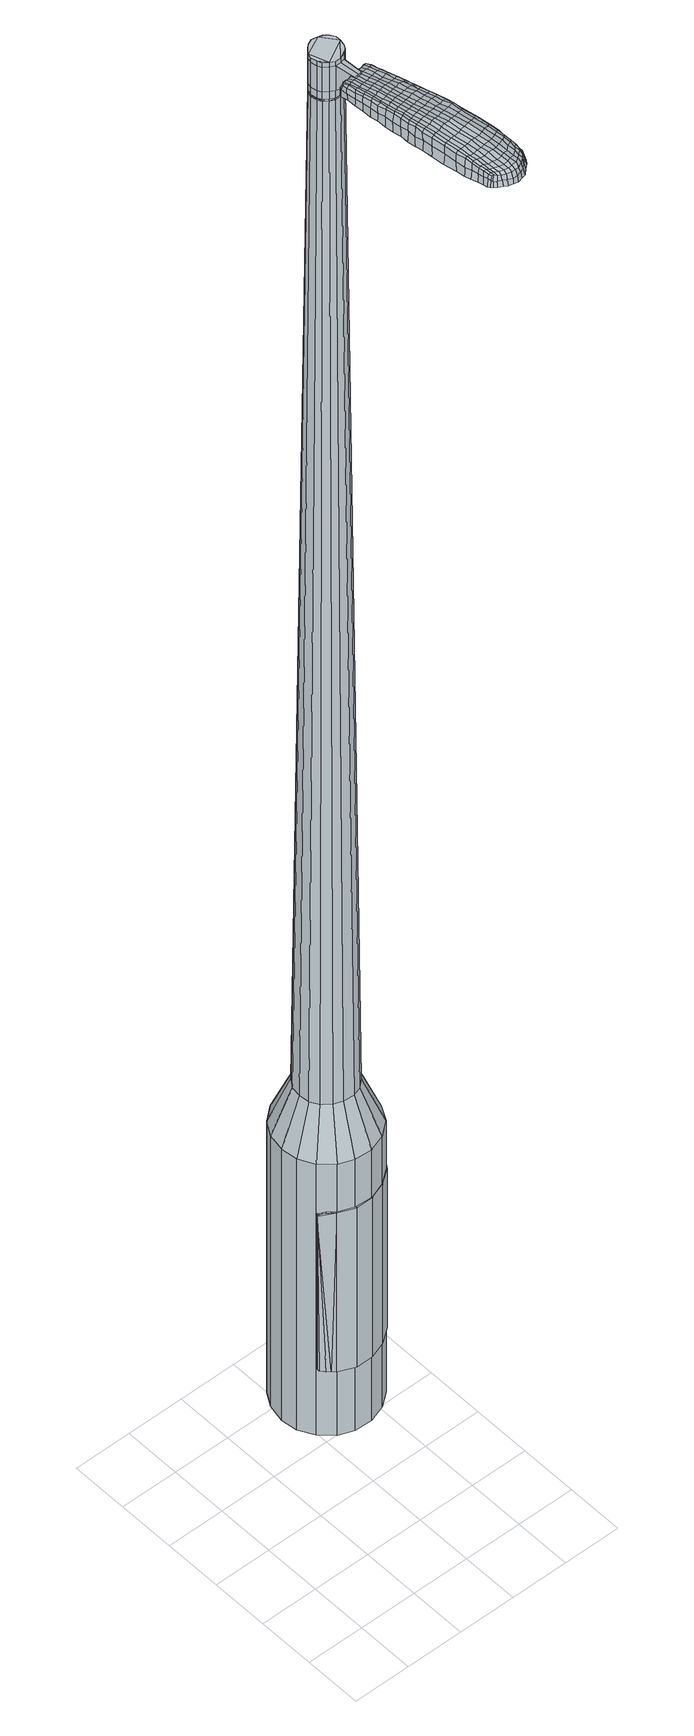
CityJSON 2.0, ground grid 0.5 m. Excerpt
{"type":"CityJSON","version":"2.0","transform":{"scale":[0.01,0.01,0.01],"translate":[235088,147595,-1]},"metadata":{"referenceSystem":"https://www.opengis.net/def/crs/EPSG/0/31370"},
"CityObjects":{
"object1":{"type":"GenericCityObject","attributes":{"cluster":339,"mean_distance_to_centroid":0.312,"new_centroid_x":235089.3,"new_centroid_y":147596.88,"mean_distance_to_camera":18.47,"H1":12.06,"H2":12.38,"Z_final":115.17,"cluster2":-1,"proj_x":235085.76,"proj_y":147597.4,"id_line":88326,"bearing_l":8.38,"distance":3.58,"orientation":"right","G_obj":278.38},"geometry":[{"type":"MultiSurface","lod":"2","boundaries":[[[0,1,2,3]],[[1,4,5,2]],[[4,6,7,5]],[[6,8,9,7]],[[8,10,11,9]],[[10,12,13,11]],[[12,14,15,13]],[[14,16,17,15]],[[16,18,19,17]],[[18,20,21,19]],[[20,22,23,21]],[[22,24,25,23]],[[24,26,27,25]],[[26,28,29,27]],[[28,30,31,29]],[[30,32,33,31]],[[32,34,35,33]],[[34,0,3,35]],[[36,37,38,39]],[[38,40,41,42]],[[41,43,42]],[[42,44,45,46]],[[45,47,46]],[[46,48,49,50]],[[49,51,50]],[[42,46,50,38]],[[50,52,39,38]],[[53,36,39]],[[2,5,7,35]],[[7,9,11,15]],[[11,13,15]],[[15,17,19,23]],[[19,21,23]],[[23,25,27,31]],[[27,29,31]],[[15,23,31,7]],[[31,33,35,7]],[[3,2,35]],[[1,0,54,55]],[[0,34,56,54]],[[34,32,57,56]],[[32,30,58,57]],[[30,28,59,58]],[[28,26,60,59]],[[26,24,61,60]],[[24,22,62,61]],[[22,20,63,62]],[[20,18,64,63]],[[18,16,65,64]],[[16,14,66,65]],[[14,12,67,66]],[[12,10,68,67]],[[10,8,69,68]],[[8,6,70,69]],[[6,4,71,70]],[[4,1,55,71]],[[55,54,72,73]],[[54,56,74,72]],[[56,57,75,74]],[[57,58,76,75]],[[58,59,77,76]],[[59,60,78,77]],[[60,61,79,78]],[[61,62,80,79]],[[62,63,81,80]],[[63,64,82,81]],[[64,65,83,82]],[[65,66,84,83]],[[66,67,85,84]],[[67,68,86,85]],[[68,69,87,86]],[[69,70,88,87]],[[70,71,89,88]],[[71,55,73,89]],[[90,91,92,93]],[[94,95,91,90]],[[96,97,95,94]],[[98,99,97,96]],[[77,100,99,98]],[[101,102,100,77]],[[103,104,102,101]],[[105,106,104,103]],[[107,108,106,105]],[[109,110,108,107]],[[111,112,110,109]],[[84,113,112,111]],[[114,115,113,84]],[[116,117,115,114]],[[118,119,117,116]],[[120,121,119,118]],[[89,122,121,120]],[[93,92,122,89]],[[123,124,125,126]],[[127,123,126,128]],[[129,127,128,130]],[[131,129,130,132]],[[133,131,132,134]],[[135,133,134,136]],[[137,135,136,138]],[[139,137,138,140]],[[141,139,140,142]],[[143,141,142,144]],[[145,143,144,146]],[[147,145,146,148]],[[149,147,148,150]],[[151,149,150,152]],[[153,151,152,154]],[[155,153,154,156]],[[73,72,90,93]],[[72,74,94,90]],[[74,75,96,94]],[[75,76,98,96]],[[76,77,98]],[[78,101,77]],[[78,79,103,101]],[[79,80,105,103]],[[80,81,107,105]],[[81,82,109,107]],[[82,83,111,109]],[[83,84,111]],[[85,114,84]],[[85,86,116,114]],[[86,87,118,116]],[[87,88,120,118]],[[88,89,120]],[[73,93,89]],[[157,158,92,91]],[[158,122,92]],[[159,121,122]],[[159,160,119,121]],[[160,161,117,119]],[[161,162,115,117]],[[162,113,115]],[[163,112,113]],[[163,164,110,112]],[[164,165,108,110]],[[165,166,106,108]],[[166,167,104,106]],[[167,168,102,104]],[[168,100,102]],[[169,99,100]],[[169,170,97,99]],[[170,171,95,97]],[[171,157,91,95]],[[39,52,155,172]],[[158,157,173,156]],[[53,39,172,124]],[[157,171,125,173]],[[36,53,124,123]],[[171,170,126,125]],[[37,36,123,127]],[[170,169,128,126]],[[38,37,127,129]],[[169,100,130,128]],[[40,38,129,131]],[[100,168,132,130]],[[41,40,131,133]],[[168,167,134,132]],[[43,41,133,135]],[[167,166,136,134]],[[42,43,135,137]],[[166,165,138,136]],[[44,42,137,139]],[[165,164,140,138]],[[45,44,139,141]],[[164,163,142,140]],[[47,45,141,143]],[[163,113,144,142]],[[46,47,143,145]],[[113,162,146,144]],[[48,46,145,147]],[[162,161,148,146]],[[49,48,147,149]],[[161,160,150,148]],[[51,49,149,151]],[[160,159,152,150]],[[50,51,151,153]],[[159,122,154,152]],[[52,50,153,155]],[[122,158,156,154]],[[155,156,174,175]],[[156,173,176,174]],[[173,125,177,176]],[[125,124,178,177]],[[124,172,179,178]],[[172,155,175,179]],[[180,181,182,183]],[[184,180,183,185]],[[180,184,186,187]],[[181,180,187,188]],[[189,190,191,192]],[[193,189,192,194]],[[189,193,195,196]],[[190,189,196,197]],[[198,199,200,201]],[[202,198,201,203]],[[198,202,204,205]],[[199,198,205,206]],[[207,208,209,210]],[[211,207,210,212]],[[207,211,213,214]],[[208,207,214,215]],[[216,217,218,219]],[[220,216,219,221]],[[216,220,222,223]],[[217,216,223,224]],[[225,226,227,228]],[[229,225,228,230]],[[225,229,231,232]],[[226,225,232,233]],[[234,235,236,237]],[[226,234,237,227]],[[234,226,233,238]],[[235,234,238,239]],[[240,241,242,243]],[[235,240,243,236]],[[240,235,239,244]],[[241,240,244,245]],[[246,184,185,247]],[[241,246,247,242]],[[246,241,245,248]],[[184,246,248,186]],[[249,250,251,252]],[[253,249,252,254]],[[249,253,255,256]],[[250,249,256,257]],[[258,259,260,261]],[[250,258,261,251]],[[258,250,257,262]],[[259,258,262,263]],[[264,265,266,267]],[[259,264,267,260]],[[264,259,263,268]],[[265,264,268,269]],[[270,271,272,273]],[[265,270,273,266]],[[270,265,269,274]],[[271,270,274,275]],[[276,181,188,277]],[[271,276,277,272]],[[276,271,275,278]],[[181,276,278,182]],[[279,280,281,282]],[[283,279,282,284]],[[279,283,285,286]],[[280,279,286,287]],[[288,289,290,291]],[[280,288,291,281]],[[288,280,287,292]],[[289,288,292,293]],[[294,295,296,297]],[[289,294,297,290]],[[294,289,293,298]],[[295,294,298,299]],[[300,193,194,301]],[[295,300,301,296]],[[300,295,299,302]],[[193,300,302,195]],[[303,304,305,306]],[[307,303,306,308]],[[303,307,309,310]],[[304,303,310,311]],[[312,313,314,315]],[[304,312,315,305]],[[312,304,311,316]],[[313,312,316,317]],[[318,319,320,321]],[[313,318,321,314]],[[318,313,317,322]],[[319,318,322,323]],[[324,325,326,327]],[[319,324,327,320]],[[324,319,323,328]],[[325,324,328,329]],[[330,190,197,331]],[[325,330,331,326]],[[330,325,329,332]],[[190,330,332,191]],[[333,219,218,334]],[[335,333,334,336]],[[333,335,337,338]],[[219,333,338,221]],[[339,335,336,340]],[[341,339,340,342]],[[339,341,343,344]],[[335,339,344,337]],[[345,341,342,346]],[[347,345,346,348]],[[345,347,349,350]],[[341,345,350,343]],[[351,347,348,352]],[[353,351,352,354]],[[351,353,355,356]],[[347,351,356,349]],[[357,353,354,358]],[[208,357,358,209]],[[357,208,215,359]],[[353,357,359,355]],[[360,361,206,205]],[[362,360,205,204]],[[360,362,363,364]],[[361,360,364,365]],[[366,367,365,364]],[[368,366,364,363]],[[366,368,369,370]],[[367,366,370,371]],[[372,373,371,370]],[[374,372,370,369]],[[372,374,375,376]],[[373,372,376,377]],[[378,379,377,376]],[[380,378,376,375]],[[378,380,213,211]],[[379,378,211,212]],[[381,382,383,384]],[[283,381,384,285]],[[381,283,284,385]],[[382,381,385,386]],[[387,202,203,388]],[[382,387,388,383]],[[387,382,386,389]],[[202,387,389,204]],[[390,391,392,393]],[[229,390,393,231]],[[390,229,230,394]],[[391,390,394,395]],[[396,397,398,399]],[[391,396,399,392]],[[396,391,395,400]],[[397,396,400,401]],[[402,199,206,403]],[[397,402,403,398]],[[402,397,401,404]],[[199,402,404,200]],[[405,406,407,408]],[[187,405,408,188]],[[405,187,186,409]],[[406,405,409,410]],[[411,412,413,414]],[[406,411,414,407]],[[411,406,410,415]],[[412,411,415,416]],[[417,210,209,418]],[[412,417,418,413]],[[417,412,416,419]],[[210,417,419,212]],[[420,421,422,423]],[[192,420,423,194]],[[420,192,191,424]],[[421,420,424,425]],[[426,214,213,427]],[[421,426,427,422]],[[426,421,425,428]],[[214,426,428,215]],[[429,430,431,432]],[[307,429,432,309]],[[429,307,308,433]],[[430,429,433,434]],[[435,220,221,436]],[[430,435,436,431]],[[435,430,434,437]],[[220,435,437,222]],[[438,439,440,441]],[[253,438,441,255]],[[438,253,254,442]],[[439,438,442,443]],[[444,445,446,447]],[[439,444,447,440]],[[444,439,443,448]],[[445,444,448,449]],[[450,217,224,451]],[[445,450,451,446]],[[450,445,449,452]],[[217,450,452,218]],[[453,454,443,442]],[[252,453,442,254]],[[453,252,251,455]],[[454,453,455,456]],[[457,458,449,448]],[[454,457,448,443]],[[457,454,456,459]],[[458,457,459,460]],[[461,334,218,452]],[[458,461,452,449]],[[461,458,460,462]],[[334,461,462,336]],[[463,464,465,466]],[[310,463,466,311]],[[463,310,309,432]],[[464,463,432,431]],[[467,338,337,468]],[[464,467,468,465]],[[467,464,431,436]],[[338,467,436,221]],[[469,470,456,455]],[[261,469,455,251]],[[469,261,260,471]],[[470,469,471,472]],[[473,474,460,459]],[[470,473,459,456]],[[473,470,472,475]],[[474,473,475,476]],[[477,340,336,462]],[[474,477,462,460]],[[477,474,476,478]],[[340,477,478,342]],[[479,480,481,482]],[[316,479,482,317]],[[479,316,311,466]],[[480,479,466,465]],[[483,344,343,484]],[[480,483,484,481]],[[483,480,465,468]],[[344,483,468,337]],[[485,486,472,471]],[[267,485,471,260]],[[485,267,266,487]],[[486,485,487,488]],[[489,490,476,475]],[[486,489,475,472]],[[489,486,488,491]],[[490,489,491,492]],[[493,346,342,478]],[[490,493,478,476]],[[493,490,492,494]],[[346,493,494,348]],[[495,496,497,498]],[[322,495,498,323]],[[495,322,317,482]],[[496,495,482,481]],[[499,350,349,500]],[[496,499,500,497]],[[499,496,481,484]],[[350,499,484,343]],[[501,502,488,487]],[[273,501,487,266]],[[501,273,272,503]],[[502,501,503,504]],[[505,506,492,491]],[[502,505,491,488]],[[505,502,504,507]],[[506,505,507,508]],[[509,352,348,494]],[[506,509,494,492]],[[509,506,508,510]],[[352,509,510,354]],[[511,512,513,514]],[[328,511,514,329]],[[511,328,323,498]],[[512,511,498,497]],[[515,356,355,516]],[[512,515,516,513]],[[515,512,497,500]],[[356,515,500,349]],[[517,518,504,503]],[[277,517,503,272]],[[517,277,188,408]],[[518,517,408,407]],[[519,520,508,507]],[[518,519,507,504]],[[519,518,407,414]],[[520,519,414,413]],[[521,358,354,510]],[[520,521,510,508]],[[521,520,413,418]],[[358,521,418,209]],[[522,523,425,424]],[[332,522,424,191]],[[522,332,329,514]],[[523,522,514,513]],[[524,359,215,428]],[[523,524,428,425]],[[524,523,513,516]],[[359,524,516,355]],[[525,526,386,385]],[[282,525,385,284]],[[525,282,281,527]],[[526,525,527,528]],[[529,362,204,389]],[[526,529,389,386]],[[529,526,528,530]],[[362,529,530,363]],[[531,532,533,534]],[[232,531,534,233]],[[531,232,231,393]],[[532,531,393,392]],[[535,536,537,538]],[[532,535,538,533]],[[535,532,392,399]],[[536,535,399,398]],[[539,361,365,540]],[[536,539,540,537]],[[539,536,398,403]],[[361,539,403,206]],[[541,542,528,527]],[[291,541,527,281]],[[541,291,290,543]],[[542,541,543,544]],[[545,368,363,530]],[[542,545,530,528]],[[545,542,544,546]],[[368,545,546,369]],[[547,548,549,550]],[[238,547,550,239]],[[547,238,233,534]],[[548,547,534,533]],[[551,552,553,554]],[[548,551,554,549]],[[551,548,533,538]],[[552,551,538,537]],[[555,367,371,556]],[[552,555,556,553]],[[555,552,537,540]],[[367,555,540,365]],[[557,558,544,543]],[[297,557,543,290]],[[557,297,296,559]],[[558,557,559,560]],[[561,374,369,546]],[[558,561,546,544]],[[561,558,560,562]],[[374,561,562,375]],[[563,564,565,566]],[[244,563,566,245]],[[563,244,239,550]],[[564,563,550,549]],[[567,568,569,570]],[[564,567,570,565]],[[567,564,549,554]],[[568,567,554,553]],[[571,373,377,572]],[[568,571,572,569]],[[571,568,553,556]],[[373,571,556,371]],[[573,574,560,559]],[[301,573,559,296]],[[573,301,194,423]],[[574,573,423,422]],[[575,380,375,562]],[[574,575,562,560]],[[575,574,422,427]],[[380,575,427,213]],[[576,577,410,409]],[[248,576,409,186]],[[576,248,245,566]],[[577,576,566,565]],[[578,579,416,415]],[[577,578,415,410]],[[578,577,565,570]],[[579,578,570,569]],[[580,379,212,419]],[[579,580,419,416]],[[580,579,569,572]],[[379,580,572,377]],[[581,582,583,584]],[[584,583,585,586]],[[587,585,583,588]],[[588,583,582,589]],[[590,591,592,593]],[[593,592,594,595]],[[596,594,592,597]],[[597,592,591,598]],[[599,600,601,602]],[[602,601,603,604]],[[605,603,601,606]],[[606,601,600,607]],[[608,609,610,611]],[[611,610,612,613]],[[614,612,610,615]],[[615,610,609,616]],[[617,618,619,620]],[[620,619,621,622]],[[623,621,619,624]],[[624,619,618,625]],[[626,627,628,629]],[[629,628,630,631]],[[632,630,628,633]],[[633,628,627,634]],[[635,636,637,638]],[[638,637,627,626]],[[634,627,637,639]],[[639,637,636,640]],[[641,642,643,644]],[[644,643,636,635]],[[640,636,643,645]],[[645,643,642,646]],[[586,585,647,648]],[[648,647,642,641]],[[646,642,647,649]],[[649,647,585,587]],[[650,651,652,653]],[[653,652,654,655]],[[656,654,652,657]],[[657,652,651,658]],[[659,660,661,662]],[[662,661,651,650]],[[658,651,661,663]],[[663,661,660,664]],[[665,666,667,668]],[[668,667,660,659]],[[664,660,667,669]],[[669,667,666,670]],[[671,672,673,674]],[[674,673,666,665]],[[670,666,673,675]],[[675,673,672,676]],[[589,582,677,678]],[[678,677,672,671]],[[676,672,677,679]],[[679,677,582,581]],[[680,681,682,683]],[[683,682,684,685]],[[686,684,682,687]],[[687,682,681,688]],[[689,690,691,692]],[[692,691,681,680]],[[688,681,691,693]],[[693,691,690,694]],[[695,696,697,698]],[[698,697,690,689]],[[694,690,697,699]],[[699,697,696,700]],[[595,594,701,702]],[[702,701,696,695]],[[700,696,701,703]],[[703,701,594,596]],[[704,705,706,707]],[[707,706,708,709]],[[710,708,706,711]],[[711,706,705,712]],[[713,714,715,716]],[[716,715,705,704]],[[712,705,715,717]],[[717,715,714,718]],[[719,720,721,722]],[[722,721,714,713]],[[718,714,721,723]],[[723,721,720,724]],[[725,726,727,728]],[[728,727,720,719]],[[724,720,727,729]],[[729,727,726,730]],[[598,591,731,732]],[[732,731,726,725]],[[730,726,731,733]],[[733,731,591,590]],[[617,620,734,735]],[[735,734,736,737]],[[738,736,734,178]],[[178,734,620,622]],[[737,736,739,740]],[[740,739,741,742]],[[743,741,739,744]],[[744,739,736,738]],[[742,741,745,746]],[[746,745,747,748]],[[749,747,745,750]],[[750,745,741,743]],[[748,747,751,752]],[[752,751,753,754]],[[755,753,751,756]],[[756,751,747,749]],[[754,753,757,758]],[[758,757,609,608]],[[616,609,757,759]],[[759,757,753,755]],[[607,760,761,606]],[[606,761,762,605]],[[763,762,761,764]],[[764,761,760,765]],[[765,766,767,764]],[[764,767,768,763]],[[769,768,767,770]],[[770,767,766,771]],[[771,772,773,770]],[[770,773,774,769]],[[775,774,773,776]],[[776,773,772,777]],[[777,778,779,776]],[[776,779,780,775]],[[614,780,779,612]],[[612,779,778,613]],[[781,782,783,784]],[[784,783,684,686]],[[685,684,783,785]],[[785,783,782,786]],[[604,603,787,788]],[[788,787,782,781]],[[786,782,787,789]],[[789,787,603,605]],[[790,791,792,793]],[[793,792,630,632]],[[631,630,792,794]],[[794,792,791,795]],[[796,797,798,799]],[[799,798,791,790]],[[795,791,798,800]],[[800,798,797,801]],[[607,600,802,803]],[[803,802,797,796]],[[801,797,802,804]],[[804,802,600,599]],[[805,806,807,808]],[[808,807,588,589]],[[587,588,807,809]],[[809,807,806,810]],[[811,812,813,814]],[[814,813,806,805]],[[810,806,813,815]],[[815,813,812,816]],[[608,611,817,818]],[[818,817,812,811]],[[816,812,817,819]],[[819,817,611,613]],[[820,821,822,823]],[[823,822,593,595]],[[590,593,822,824]],[[824,822,821,825]],[[614,615,826,827]],[[827,826,821,820]],[[825,821,826,828]],[[828,826,615,616]],[[829,830,708,831]],[[831,708,710]],[[709,708,832]],[[832,708,830,833]],[[622,621,834,835]],[[835,834,830,829]],[[833,830,834,836]],[[836,834,621,623]],[[837,838,839]],[[839,838,654,656]],[[655,654,838,840]],[[840,838,837,841]],[[842,843,844,845]],[[845,844,837,839]],[[841,837,844,846]],[[846,844,843,847]],[[625,618,848,849]],[[849,848,843,842]],[[847,843,848,850]],[[850,848,618,617]],[[841,851,840]],[[840,851,653,655]],[[650,653,851,852]],[[847,853,854,846]],[[846,854,851,841]],[[852,851,854,855]],[[855,854,853,856]],[[617,735,857,850]],[[850,857,853,847]],[[856,853,857,858]],[[858,857,735,737]],[[859,860,861,862]],[[862,861,711,712]],[[710,711,861,831]],[[831,861,860,829]],[[738,178,863,864]],[[864,863,860,859]],[[829,860,863,835]],[[835,863,178,622]],[[865,866,852]],[[852,866,662,650]],[[659,662,866,867]],[[867,866,865,868]],[[856,869,870,855]],[[855,870,865,852]],[[868,865,870,871]],[[871,870,869,872]],[[737,740,873,858]],[[858,873,869,856]],[[872,869,873,874]],[[874,873,740,742]],[[875,876,877,878]],[[878,877,717,718]],[[712,717,877,862]],[[862,877,876,859]],[[743,744,879,880]],[[880,879,876,875]],[[859,876,879,864]],[[864,879,744,738]],[[868,881,882,867]],[[867,882,668,659]],[[665,668,882,883]],[[883,882,881,884]],[[872,885,886,871]],[[871,886,881,868]],[[884,881,886,887]],[[887,886,885,888]],[[742,746,889,874]],[[874,889,885,872]],[[888,885,889,890]],[[890,889,746,748]],[[891,892,893,894]],[[894,893,723,724]],[[718,723,893,878]],[[878,893,892,875]],[[749,750,895,896]],[[896,895,892,891]],[[875,892,895,880]],[[880,895,750,743]],[[884,897,898,883]],[[883,898,674,665]],[[671,674,898,899]],[[899,898,897,900]],[[888,901,902,887]],[[887,902,897,884]],[[900,897,902,903]],[[903,902,901,904]],[[748,752,905,890]],[[890,905,901,888]],[[904,901,905,906]],[[906,905,752,754]],[[907,908,909,910]],[[910,909,729,730]],[[724,729,909,894]],[[894,909,908,891]],[[755,756,911,912]],[[912,911,908,907]],[[891,908,911,896]],[[896,911,756,749]],[[900,913,914,899]],[[899,914,678,671]],[[589,678,914,808]],[[808,914,913,805]],[[904,915,916,903]],[[903,916,913,900]],[[805,913,916,814]],[[814,916,915,811]],[[754,758,917,906]],[[906,917,915,904]],[[811,915,917,818]],[[818,917,758,608]],[[825,918,919,824]],[[824,919,733,590]],[[730,733,919,910]],[[910,919,918,907]],[[616,759,920,828]],[[828,920,918,825]],[[907,918,920,912]],[[912,920,759,755]],[[786,921,922,785]],[[785,922,683,685]],[[680,683,922,923]],[[923,922,921,924]],[[605,762,925,789]],[[789,925,921,786]],[[924,921,925,926]],[[926,925,762,763]],[[927,928,929,930]],[[930,929,633,634]],[[632,633,929,793]],[[793,929,928,790]],[[931,932,933,934]],[[934,933,928,927]],[[790,928,933,799]],[[799,933,932,796]],[[765,760,935,936]],[[936,935,932,931]],[[796,932,935,803]],[[803,935,760,607]],[[924,937,938,923]],[[923,938,692,680]],[[689,692,938,939]],[[939,938,937,940]],[[763,768,941,926]],[[926,941,937,924]],[[940,937,941,942]],[[942,941,768,769]],[[943,944,945,946]],[[946,945,639,640]],[[634,639,945,930]],[[930,945,944,927]],[[947,948,949,950]],[[950,949,944,943]],[[927,944,949,934]],[[934,949,948,931]],[[771,766,951,952]],[[952,951,948,947]],[[931,948,951,936]],[[936,951,766,765]],[[940,953,954,939]],[[939,954,698,689]],[[695,698,954,955]],[[955,954,953,956]],[[769,774,957,942]],[[942,957,953,940]],[[956,953,957,958]],[[958,957,774,775]],[[959,960,961,962]],[[962,961,645,646]],[[640,645,961,946]],[[946,961,960,943]],[[963,964,965,966]],[[966,965,960,959]],[[943,960,965,950]],[[950,965,964,947]],[[777,772,967,968]],[[968,967,964,963]],[[947,964,967,952]],[[952,967,772,771]],[[956,969,970,955]],[[955,970,702,695]],[[595,702,970,823]],[[823,970,969,820]],[[775,780,971,958]],[[958,971,969,956]],[[820,969,971,827]],[[827,971,780,614]],[[810,972,973,809]],[[809,973,649,587]],[[646,649,973,962]],[[962,973,972,959]],[[816,974,975,815]],[[815,975,972,810]],[[959,972,975,966]],[[966,975,974,963]],[[613,778,976,819]],[[819,976,974,816]],[[963,974,976,968]],[[968,976,778,777]],[[581,584,183,182]],[[584,586,185,183]],[[596,597,196,195]],[[597,598,197,196]],[[599,602,201,200]],[[602,604,203,201]],[[623,624,223,222]],[[624,625,224,223]],[[626,629,228,227]],[[629,631,230,228]],[[635,638,237,236]],[[638,626,227,237]],[[641,644,243,242]],[[644,635,236,243]],[[586,648,247,185]],[[648,641,242,247]],[[656,657,256,255]],[[657,658,257,256]],[[658,663,262,257]],[[663,664,263,262]],[[664,669,268,263]],[[669,670,269,268]],[[670,675,274,269]],[[675,676,275,274]],[[676,679,278,275]],[[679,581,182,278]],[[686,687,286,285]],[[687,688,287,286]],[[688,693,292,287]],[[693,694,293,292]],[[694,699,298,293]],[[699,700,299,298]],[[700,703,302,299]],[[703,596,195,302]],[[704,707,306,305]],[[707,709,308,306]],[[713,716,315,314]],[[716,704,305,315]],[[719,722,321,320]],[[722,713,314,321]],[[725,728,327,326]],[[728,719,320,327]],[[598,732,331,197]],[[732,725,326,331]],[[781,784,384,383]],[[784,686,285,384]],[[604,788,388,203]],[[788,781,383,388]],[[631,794,394,230]],[[794,795,395,394]],[[795,800,400,395]],[[800,801,401,400]],[[801,804,404,401]],[[804,599,200,404]],[[709,832,433,308]],[[832,833,434,433]],[[833,836,437,434]],[[836,623,222,437]],[[839,441,440]],[[839,656,255,441]],[[842,845,447,446]],[[845,839,440,447]],[[625,849,451,224]],[[849,842,446,451]],[[977,978,979,980]],[[981,982,980,979]],[[983,984,985,986]],[[987,988,989,990]],[[978,991,992,979]],[[993,981,979,992]],[[994,983,986,995]],[[996,997,988,987]],[[991,998,999,992]],[[999,1000,993,992]],[[1001,994,995,1002]],[[1003,997,996,1004]],[[998,1005,1006,999]],[[1006,1007,1000,999]],[[1008,1001,1002,1009]],[[1010,1003,1004,1011]],[[1012,1013,1014,1015]],[[1016,1017,1013,1012]],[[1016,1018,1019,1017]],[[1018,1020,1021,1019]],[[1022,1023,1024,1025]],[[1026,1027,1023,1022]],[[1028,1029,1027,1026]],[[1030,1031,1029,1028]],[[1025,1014,1013,1022]],[[1022,1013,1017,1026]],[[1017,1019,1028,1026]],[[1019,1021,1030,1028]],[[986,985,982,981]],[[995,986,981,993]],[[1000,1002,995,993]],[[1007,1009,1002,1000]],[[987,990,984,983]],[[996,987,983,994]],[[1004,996,994,1001]],[[1011,1004,1001,1008]],[[988,1012,1015,989]],[[997,1016,1012,988]],[[1018,1016,997,1003]],[[1020,1018,1003,1010]],[[1032,1033,1034,1035]],[[1034,1036,1037,1038]],[[1034,1038,1039,1040]],[[1034,1040,1035]],[[1041,1032,1035,1042]],[[1043,1042,1035,1044]],[[1045,1044,1035]],[[1046,1034,1033,1047]],[[1048,1046,1047,1049]],[[1050,1048,1049,1051]],[[1052,1050,1051,1053]],[[1054,1052,1053,1055]],[[1055,1056,1057,1058]],[[1055,1058,1059,1060]],[[1055,1060,1061,1062]],[[1061,1063,1064,1065]],[[1061,1065,1066,1067]],[[1061,1067,1062]],[[1055,1062,1054]],[[1068,1069,1033,1032]],[[1070,1071,1036,1034]],[[1072,1073,1045,1035]],[[1069,1074,1047,1033]],[[1075,1070,1034,1046]],[[1074,1076,1049,1047]],[[1077,1075,1046,1048]],[[1076,1078,1051,1049]],[[1079,1077,1048,1050]],[[1078,1080,1053,1051]],[[1081,1079,1050,1052]],[[1080,1082,1055,1053]],[[1083,1081,1052,1054]],[[1082,1084,1056,1055]],[[1085,1086,1063,1061]],[[1087,1083,1054,1062]],[[1057,1056,1084,1088]],[[1058,1057,1088,1089]],[[1059,1058,1089,1090]],[[1060,1059,1090,1091]],[[1061,1060,1091,1085]],[[1092,1068,1032,1041]],[[1093,1092,1041,1042]],[[1094,1093,1042,1043]],[[1095,1094,1043,1044]],[[1073,1095,1044,1045]],[[1037,1036,1071,1096]],[[1064,1063,1086,1097]],[[1038,1037,1096,1098]],[[1039,1038,1098,1099]],[[1040,1039,1099,1100]],[[1035,1040,1100,1072]],[[1065,1064,1097,1101]],[[1066,1065,1101,1102]],[[1067,1066,1102,1103]],[[1062,1067,1103,1087]]]}]}
},
"vertices":[
[138,144,384],[123,145,384],[123,145,96],[138,144,96],[110,150,384],[110,150,96],[99,160,384],[99,160,96],[92,173,384],[92,173,96],[90,187,384],[90,187,96],[93,202,384],[93,202,96],[100,214,384],[100,214,96],[112,224,384],[112,224,96],[126,228,384],[126,228,96],[140,228,384],[140,228,96],[154,222,384],[154,222,96],[165,213,384],[165,213,96],[172,200,384],[172,200,96],[174,185,384],[174,185,96],[171,171,384],[171,171,96],[164,158,384],[164,158,96],[152,149,384],[152,149,96],[142,177,1524],[144,181,1524],[145,186,1524],[134,173,1524],[145,191,1524],[142,195,1524],[135,199,1524],[139,198,1524],[130,200,1524],[125,198,1524],[119,191,1524],[122,195,1524],[118,187,1524],[119,182,1524],[125,175,1524],[121,178,1524],[129,173,1524],[138,174,1524],[136,161,429],[127,162,429],[144,164,429],[151,170,429],[155,177,429],[157,186,429],[156,194,429],[152,202,429],[145,208,429],[137,211,429],[128,211,429],[120,208,429],[113,203,429],[108,196,429],[107,187,429],[108,178,429],[112,171,429],[119,165,429],[134,173,1483],[129,173,1483],[138,174,1483],[142,177,1483],[144,181,1483],[145,186,1483],[145,191,1483],[142,195,1483],[139,198,1483],[135,199,1483],[130,200,1483],[125,198,1483],[122,195,1483],[119,191,1483],[118,187,1483],[119,182,1483],[121,178,1483],[125,175,1483],[134,174,1483],[134,174,1485],[129,174,1485],[129,174,1483],[138,175,1483],[138,175,1485],[141,178,1483],[141,178,1485],[144,182,1483],[144,182,1485],[145,186,1485],[144,190,1483],[144,190,1485],[142,194,1483],[142,194,1485],[139,197,1483],[139,197,1485],[134,199,1483],[134,199,1485],[130,199,1483],[130,199,1485],[126,198,1483],[126,198,1485],[122,195,1485],[120,191,1483],[120,191,1485],[119,187,1483],[119,187,1485],[120,182,1483],[120,182,1485],[122,178,1483],[122,178,1485],[125,175,1485],[142,177,1519],[138,174,1519],[138,174,1493],[142,177,1493],[144,181,1519],[144,181,1493],[145,186,1519],[145,186,1493],[145,191,1519],[145,191,1493],[142,195,1519],[142,195,1493],[139,198,1519],[139,198,1493],[135,199,1519],[135,199,1493],[130,200,1519],[130,200,1493],[125,198,1519],[125,198,1493],[122,195,1519],[122,195,1493],[119,191,1519],[119,191,1493],[118,187,1519],[118,187,1493],[119,182,1519],[119,182,1493],[121,178,1519],[121,178,1493],[125,175,1519],[125,175,1493],[129,173,1519],[129,173,1493],[134,173,1485],[129,173,1485],[121,178,1485],[119,182,1485],[118,187,1485],[119,191,1485],[125,198,1485],[130,200,1485],[135,199,1485],[139,198,1485],[142,195,1485],[145,191,1485],[144,181,1485],[142,177,1485],[138,174,1485],[134,173,1519],[134,173,1493],[133,154,1513],[133,154,1518],[137,155,1513],[140,155,1513],[140,155,1518],[137,155,1518],[128,78,1519],[127,85,1518],[126,84,1509],[127,77,1510],[129,70,1519],[128,68,1510],[130,71,1526],[129,80,1525],[129,87,1525],[166,84,1519],[165,91,1518],[163,91,1525],[165,84,1525],[168,75,1519],[166,76,1526],[169,74,1510],[168,83,1510],[167,90,1509],[160,9,1519],[156,8,1519],[156,7,1513],[160,8,1513],[163,10,1519],[164,9,1513],[163,12,1524],[159,10,1524],[156,10,1524],[149,82,1530],[148,89,1529],[144,89,1529],[145,81,1530],[150,73,1531],[147,72,1531],[154,73,1530],[152,82,1530],[151,90,1529],[137,162,1512],[134,161,1512],[134,160,1517],[137,160,1517],[140,162,1512],[140,161,1517],[140,161,1506],[137,161,1506],[134,160,1506],[138,20,1519],[137,23,1519],[136,22,1512],[137,19,1512],[139,18,1518],[138,17,1512],[140,18,1522],[139,20,1523],[138,24,1524],[136,28,1519],[135,33,1519],[133,32,1512],[135,27,1512],[137,28,1524],[136,34,1525],[133,39,1519],[132,47,1519],[131,45,1511],[132,38,1511],[135,40,1526],[133,48,1526],[131,58,1519],[129,57,1510],[132,59,1526],[121,152,1513],[122,144,1513],[123,145,1518],[122,153,1517],[121,158,1512],[122,157,1516],[120,157,1506],[121,151,1507],[121,143,1507],[123,137,1514],[123,129,1515],[125,130,1520],[124,138,1519],[122,136,1507],[122,128,1507],[124,122,1515],[125,115,1516],[126,116,1522],[125,123,1521],[123,121,1508],[123,113,1508],[125,107,1517],[126,100,1517],[127,101,1524],[127,108,1523],[124,106,1508],[125,98,1509],[127,93,1518],[128,94,1524],[125,91,1509],[173,24,1519],[173,28,1519],[172,28,1524],[172,24,1523],[173,22,1518],[172,22,1522],[175,21,1512],[175,24,1512],[175,27,1512],[173,33,1519],[173,38,1519],[171,39,1525],[172,33,1524],[175,32,1512],[174,37,1512],[172,44,1519],[171,52,1519],[170,53,1526],[171,45,1526],[174,43,1511],[173,51,1511],[170,64,1519],[168,64,1526],[171,63,1510],[151,156,1513],[153,149,1513],[154,148,1507],[153,155,1507],[150,162,1512],[151,161,1506],[149,161,1516],[150,157,1517],[152,149,1518],[155,141,1514],[156,134,1515],[157,133,1507],[156,141,1507],[153,142,1519],[155,135,1520],[158,127,1515],[159,119,1516],[161,118,1508],[159,126,1508],[156,127,1521],[158,120,1522],[161,112,1517],[162,105,1517],[164,104,1509],[162,111,1508],[159,113,1523],[160,106,1524],[163,98,1518],[165,97,1509],[162,99,1524],[138,155,1519],[135,155,1519],[139,148,1520],[136,147,1520],[142,148,1520],[140,156,1519],[140,140,1522],[137,140,1522],[141,133,1523],[138,133,1523],[144,133,1523],[143,141,1521],[142,126,1524],[139,125,1524],[143,118,1525],[140,118,1525],[146,119,1525],[145,126,1524],[144,111,1526],[141,111,1526],[145,104,1527],[142,103,1527],[149,104,1527],[148,112,1526],[146,96,1528],[143,96,1528],[150,97,1528],[159,13,1527],[155,13,1527],[163,15,1526],[162,19,1527],[158,18,1528],[155,17,1528],[157,24,1529],[154,23,1529],[161,25,1528],[160,32,1530],[156,31,1530],[153,31,1530],[155,38,1531],[151,38,1531],[159,39,1530],[158,48,1531],[154,47,1531],[150,47,1531],[152,60,1531],[148,60,1531],[156,61,1531],[173,20,1518],[171,17,1519],[172,16,1513],[174,19,1513],[172,21,1523],[170,18,1523],[167,14,1519],[168,13,1513],[167,15,1524],[140,16,1518],[142,14,1518],[143,15,1523],[141,17,1523],[139,15,1513],[141,13,1513],[145,12,1519],[148,10,1519],[148,11,1524],[145,13,1523],[145,11,1513],[148,9,1513],[152,8,1519],[152,10,1524],[152,8,1513],[131,80,1528],[133,80,1528],[132,87,1528],[130,87,1527],[132,71,1528],[134,71,1529],[136,80,1529],[139,81,1530],[138,88,1529],[135,88,1528],[137,71,1529],[140,72,1530],[142,81,1530],[141,88,1529],[143,72,1531],[163,84,1528],[161,84,1529],[162,75,1529],[164,76,1528],[162,92,1527],[159,91,1528],[157,83,1529],[158,74,1530],[155,90,1528],[149,163,1512],[147,163,1512],[146,162,1517],[148,162,1517],[150,163,1506],[147,162,1506],[143,163,1512],[143,161,1517],[144,162,1506],[122,160,1512],[124,160,1512],[123,159,1506],[121,159,1506],[123,158,1517],[124,159,1517],[126,160,1512],[129,161,1512],[128,160,1506],[126,159,1506],[127,159,1517],[129,159,1517],[131,161,1512],[131,160,1506],[132,160,1517],[124,153,1519],[125,153,1519],[124,146,1520],[126,146,1520],[127,154,1519],[130,154,1519],[128,146,1520],[131,147,1520],[132,154,1519],[133,147,1520],[149,157,1519],[147,156,1519],[148,149,1520],[150,149,1520],[144,156,1519],[145,149,1520],[125,138,1521],[127,139,1521],[126,131,1522],[128,131,1522],[129,139,1521],[132,139,1521],[130,131,1522],[133,132,1523],[134,140,1522],[135,132,1523],[152,142,1521],[150,142,1521],[151,134,1522],[153,135,1522],[146,141,1521],[148,134,1522],[127,123,1523],[128,124,1523],[127,116,1524],[129,116,1524],[131,124,1523],[134,124,1524],[132,117,1525],[134,117,1525],[136,125,1524],[137,118,1525],[155,127,1523],[153,127,1523],[154,120,1524],[156,120,1524],[149,127,1524],[150,119,1525],[128,109,1525],[130,109,1525],[129,101,1526],[131,102,1526],[132,109,1526],[135,110,1526],[133,102,1527],[136,102,1527],[138,110,1526],[139,103,1527],[157,113,1525],[155,113,1525],[157,105,1526],[159,106,1526],[152,112,1526],[153,105,1527],[129,94,1527],[131,94,1527],[134,95,1527],[137,95,1528],[140,96,1528],[160,99,1527],[158,98,1527],[154,98,1528],[171,23,1525],[170,21,1525],[171,27,1526],[169,25,1526],[166,18,1526],[166,22,1527],[140,19,1525],[142,18,1525],[141,21,1526],[140,23,1525],[145,16,1525],[148,14,1526],[147,18,1527],[144,20,1526],[152,13,1526],[151,17,1527],[171,32,1526],[169,30,1527],[170,38,1527],[168,36,1528],[165,28,1528],[165,34,1529],[138,28,1526],[140,27,1527],[139,33,1528],[137,34,1527],[143,25,1527],[146,24,1528],[145,31,1529],[142,32,1528],[150,23,1528],[149,31,1530],[169,44,1528],[167,43,1529],[168,52,1528],[166,51,1529],[164,41,1529],[162,50,1530],[136,40,1528],[138,39,1528],[137,47,1529],[135,48,1528],[141,38,1529],[144,38,1530],[143,47,1530],[140,47,1530],[148,38,1530],[147,47,1531],[166,64,1529],[164,63,1529],[160,62,1530],[133,60,1528],[135,59,1529],[138,59,1530],[141,59,1530],[145,59,1531],[128,84,1509],[129,86,1518],[130,79,1518],[129,77,1509],[131,70,1519],[130,69,1510],[132,71,1525],[131,80,1525],[131,87,1525],[161,91,1525],[163,90,1518],[164,83,1518],[163,84,1525],[166,75,1519],[164,76,1525],[167,74,1510],[166,82,1509],[165,89,1509],[156,9,1513],[156,10,1519],[159,11,1519],[159,10,1513],[162,12,1519],[163,11,1513],[162,14,1524],[159,12,1524],[156,12,1524],[144,88,1528],[148,89,1528],[149,82,1529],[145,81,1529],[150,73,1529],[147,72,1529],[153,73,1529],[152,82,1529],[151,89,1528],[135,158,1516],[134,159,1512],[137,159,1512],[137,159,1516],[140,160,1512],[140,159,1516],[140,159,1506],[137,159,1506],[134,158,1506],[138,23,1512],[139,24,1519],[140,21,1518],[139,20,1512],[141,19,1518],[139,18,1512],[141,19,1522],[141,21,1523],[140,24,1523],[135,32,1512],[137,34,1519],[138,28,1519],[137,27,1512],[139,29,1524],[138,35,1525],[133,46,1511],[134,47,1519],[135,40,1519],[134,38,1511],[137,40,1525],[135,48,1526],[132,58,1519],[131,57,1510],[134,60,1526],[125,145,1518],[124,144,1513],[123,152,1513],[124,153,1517],[123,157,1512],[124,156,1515],[122,156,1506],[123,151,1506],[123,143,1507],[126,130,1520],[125,129,1514],[125,137,1514],[126,138,1519],[124,136,1507],[124,128,1507],[128,116,1522],[127,115,1516],[126,122,1515],[127,123,1521],[125,121,1508],[125,113,1508],[129,101,1523],[128,100,1517],[127,107,1516],[129,108,1522],[126,106,1508],[127,99,1508],[129,93,1517],[130,94,1524],[127,91,1509],[170,28,1523],[171,28,1519],[171,25,1518],[170,25,1523],[171,22,1518],[170,23,1522],[173,22,1512],[173,24,1512],[173,27,1512],[169,39,1525],[171,38,1519],[171,33,1519],[170,33,1524],[173,32,1512],[172,37,1512],[168,52,1526],[169,52,1519],[170,44,1519],[169,45,1525],[172,43,1511],[171,51,1511],[168,63,1519],[166,64,1526],[169,62,1510],[152,148,1507],[151,148,1513],[150,156,1513],[151,155,1506],[148,161,1512],[149,160,1506],[148,160,1515],[148,156,1517],[150,149,1518],[156,133,1507],[154,134,1514],[153,141,1514],[154,140,1507],[151,141,1519],[153,134,1520],[159,118,1508],[157,119,1516],[156,126,1515],[157,125,1508],[154,127,1521],[156,120,1522],[162,103,1508],[160,105,1517],[159,112,1516],[160,111,1508],[157,112,1522],[159,105,1523],[162,97,1517],[163,96,1509],[160,98,1524],[138,154,1518],[135,154,1518],[139,147,1519],[136,147,1519],[142,148,1519],[140,140,1520],[137,139,1520],[141,132,1521],[138,132,1521],[144,133,1521],[143,140,1520],[142,125,1523],[139,125,1523],[143,118,1524],[140,117,1524],[146,118,1524],[145,126,1523],[144,110,1525],[141,110,1525],[145,103,1526],[142,103,1526],[149,104,1526],[147,111,1525],[146,96,1527],[143,95,1527],[150,96,1527],[155,14,1526],[158,14,1526],[162,16,1525],[161,20,1526],[158,18,1526],[155,18,1526],[154,24,1528],[157,25,1528],[161,26,1527],[160,33,1528],[156,32,1529],[153,31,1529],[152,38,1530],[155,39,1530],[159,40,1529],[157,48,1530],[154,48,1530],[150,47,1530],[149,60,1530],[152,60,1530],[155,61,1530],[170,18,1513],[169,19,1518],[171,21,1518],[172,20,1512],[170,22,1523],[169,20,1523],[166,15,1519],[167,15,1513],[166,17,1523],[144,17,1523],[143,15,1518],[142,17,1518],[142,18,1523],[141,16,1512],[143,15,1512],[149,13,1523],[149,12,1519],[146,13,1519],[146,15,1523],[146,13,1513],[149,11,1513],[152,11,1519],[152,12,1524],[152,10,1513],[133,87,1527],[133,80,1527],[132,80,1527],[132,87,1526],[133,71,1527],[135,71,1528],[138,88,1528],[139,80,1528],[136,80,1528],[135,87,1527],[137,71,1528],[140,72,1529],[142,81,1529],[141,88,1528],[144,72,1529],[162,75,1528],[160,84,1527],[162,84,1527],[163,76,1527],[160,91,1526],[159,91,1527],[156,83,1528],[158,74,1528],[155,90,1527],[146,160,1516],[147,161,1512],[147,160,1516],[149,161,1506],[148,160,1506],[144,160,1512],[143,159,1516],[144,160,1506],[124,158,1512],[123,158,1512],[123,157,1506],[124,157,1516],[125,157,1516],[129,157,1506],[129,158,1512],[126,158,1512],[126,157,1506],[127,157,1516],[130,157,1516],[132,159,1512],[132,158,1506],[132,158,1516],[125,152,1518],[126,145,1519],[130,153,1518],[128,153,1518],[129,146,1519],[131,146,1519],[133,153,1518],[134,146,1519],[148,149,1519],[147,156,1518],[148,156,1518],[149,149,1519],[144,155,1518],[145,148,1519],[127,138,1520],[126,138,1520],[127,131,1521],[128,131,1521],[132,139,1520],[129,138,1520],[130,131,1521],[133,131,1521],[135,139,1520],[136,132,1521],[151,134,1521],[150,141,1520],[151,141,1520],[152,134,1521],[146,141,1520],[148,133,1521],[129,123,1522],[128,123,1522],[129,116,1523],[130,116,1523],[134,124,1522],[131,124,1522],[132,116,1523],[135,117,1524],[137,124,1523],[138,117,1524],[154,119,1523],[152,127,1522],[154,127,1522],[155,120,1523],[149,126,1522],[150,119,1523],[130,109,1524],[129,109,1524],[130,101,1525],[131,101,1525],[136,109,1525],[133,109,1524],[134,102,1525],[137,102,1526],[139,110,1525],[140,102,1526],[156,105,1525],[155,112,1524],[156,112,1524],[158,105,1525],[151,112,1524],[153,104,1525],[132,94,1526],[131,94,1526],[137,95,1527],[135,94,1526],[140,95,1527],[158,98,1526],[159,98,1526],[154,97,1526],[168,22,1524],[170,24,1524],[170,27,1525],[168,25,1525],[165,19,1525],[165,22,1525],[142,22,1525],[143,19,1524],[142,20,1524],[141,24,1525],[148,19,1526],[149,15,1525],[146,17,1524],[145,20,1525],[152,14,1525],[151,18,1526],[168,31,1526],[169,32,1526],[169,38,1526],[167,37,1527],[165,28,1526],[164,35,1527],[140,33,1527],[141,27,1526],[140,29,1526],[139,34,1526],[146,32,1528],[147,25,1527],[144,26,1526],[143,32,1527],[150,24,1527],[149,31,1528],[167,43,1527],[168,44,1527],[167,52,1527],[165,51,1528],[163,41,1528],[162,50,1529],[138,48,1528],[139,40,1527],[138,40,1527],[136,48,1527],[144,47,1529],[145,38,1529],[142,39,1528],[140,47,1528],[148,38,1529],[147,47,1530],[164,63,1528],[165,64,1528],[160,62,1529],[136,59,1528],[135,60,1528],[142,59,1529],[139,59,1529],[145,59,1530],[122,156,1508],[129,157,1508],[133,125,1509],[125,124,1509],[135,104,1510],[127,102,1510],[140,64,1512],[131,63,1512],[128,81,1511],[137,82,1511],[143,47,1513],[145,33,1514],[136,32,1514],[133,45,1513],[136,158,1508],[140,126,1509],[144,105,1510],[149,66,1512],[147,84,1511],[152,48,1513],[154,35,1514],[142,159,1508],[148,127,1509],[152,106,1510],[159,67,1512],[156,85,1511],[163,36,1514],[161,49,1513],[149,160,1508],[156,129,1509],[161,107,1510],[168,68,1512],[165,86,1511],[171,37,1514],[170,51,1513],[148,20,1514],[150,16,1514],[143,15,1514],[139,19,1514],[156,21,1514],[157,17,1514],[164,23,1514],[164,18,1514],[172,24,1514],[171,19,1514],[153,11,1515],[157,9,1515],[156,9,1515],[149,11,1515],[157,12,1515],[158,9,1515],[162,13,1515],[159,9,1515],[166,13,1515],[160,9,1515],[173,173,334],[172,169,334],[172,169,165],[175,183,171],[173,173,165],[174,177,165],[174,180,166],[175,182,167],[175,183,169],[174,177,334],[174,180,333],[175,182,332],[175,183,331],[175,183,328],[164,157,165],[164,157,334],[152,148,165],[152,148,334],[138,143,165],[138,143,334],[123,143,165],[123,143,334],[109,149,165],[109,149,334],[106,152,334],[103,154,334],[101,156,333],[99,157,332],[98,158,331],[98,158,328],[106,152,165],[98,158,171],[98,158,169],[99,157,167],[101,156,166],[103,154,165],[170,174,334],[169,170,334],[169,170,165],[170,174,165],[172,184,171],[172,184,328],[162,159,334],[162,159,165],[151,150,334],[151,150,165],[138,146,334],[138,146,165],[124,146,334],[124,146,165],[111,151,334],[111,151,165],[108,154,334],[100,160,328],[100,160,171],[108,154,165],[105,156,334],[103,158,333],[101,159,332],[100,160,331],[171,177,334],[172,180,333],[172,182,332],[172,183,331],[171,177,165],[100,160,169],[172,180,166],[172,182,167],[172,183,169],[101,159,167],[103,158,166],[105,156,165]
]}
